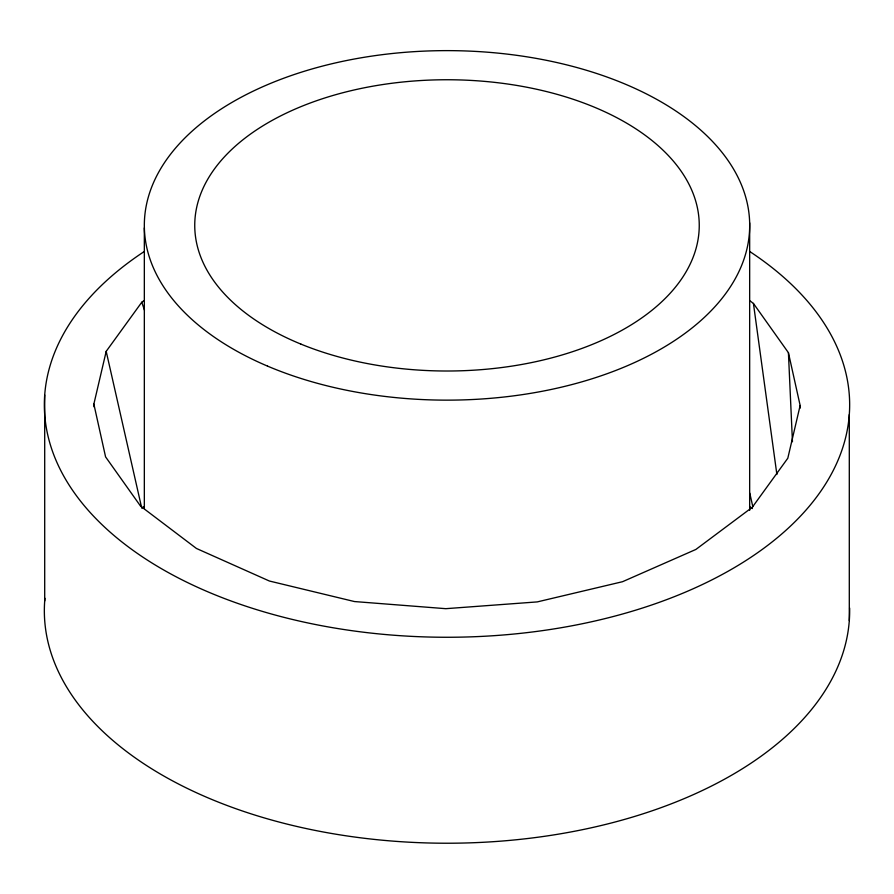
<?xml version="1.0" encoding="UTF-8"?>
<svg xmlns="http://www.w3.org/2000/svg" width="894" height="894" viewBox="0 0 894 894"><rect width="100%" height="100%" fill="white"/><g stroke="black" fill="none" stroke-linecap="round" stroke-linejoin="round"><path stroke-width="1.34" d="M800.018 408.267L800.141 405.485L788.419 352.694L753.43 303.446L750.144 300.954M94.082 406.859L93.859 404.099L106.196 351.353L141.766 302.25L143.979 300.596M800.141 405.485L787.804 458.231L752.234 507.334L695.867 549.452L622.537 581.703L537.249 601.908L445.804 608.68L354.449 601.55L269.396 581.022L196.445 548.469L140.57 506.138L105.581 456.89L93.859 404.099M141.766 508.205L143.979 506.563M750.144 506.92L752.335 508.574M141.766 302.25L144.47 310.117M106.196 351.353L141.453 506.853M749.764 493.13L752.826 506.697M753.43 303.446L776.886 474.502M788.419 352.694L792.453 441.725M849.3 414.604L849.3 620.559M749.664 222.841L749.664 510.396M144.336 227.925L144.336 508.507M44.7 394.98L44.7 600.947M749.686 251.482A402.658 232.474 0 0 1 725.649 572.607A402.658 232.474 0 0 1 168.921 572.92A402.658 232.474 0 0 1 143.789 251.829M849.635 608.043A402.658 232.474 0 0 1 438.552 843.176A402.658 232.474 0 0 1 44.924 598.298M267.518 366.104A302.697 174.766 0 0 0 747.831 244.755A302.697 174.766 0 0 0 325.651 65.284A302.697 174.766 0 0 0 267.518 366.104M300.876 344.089A252.253 145.633 0 0 0 698.125 239.089A252.253 145.633 0 0 0 341.989 92.965A252.253 145.633 0 0 0 300.876 344.089"/></g></svg>
